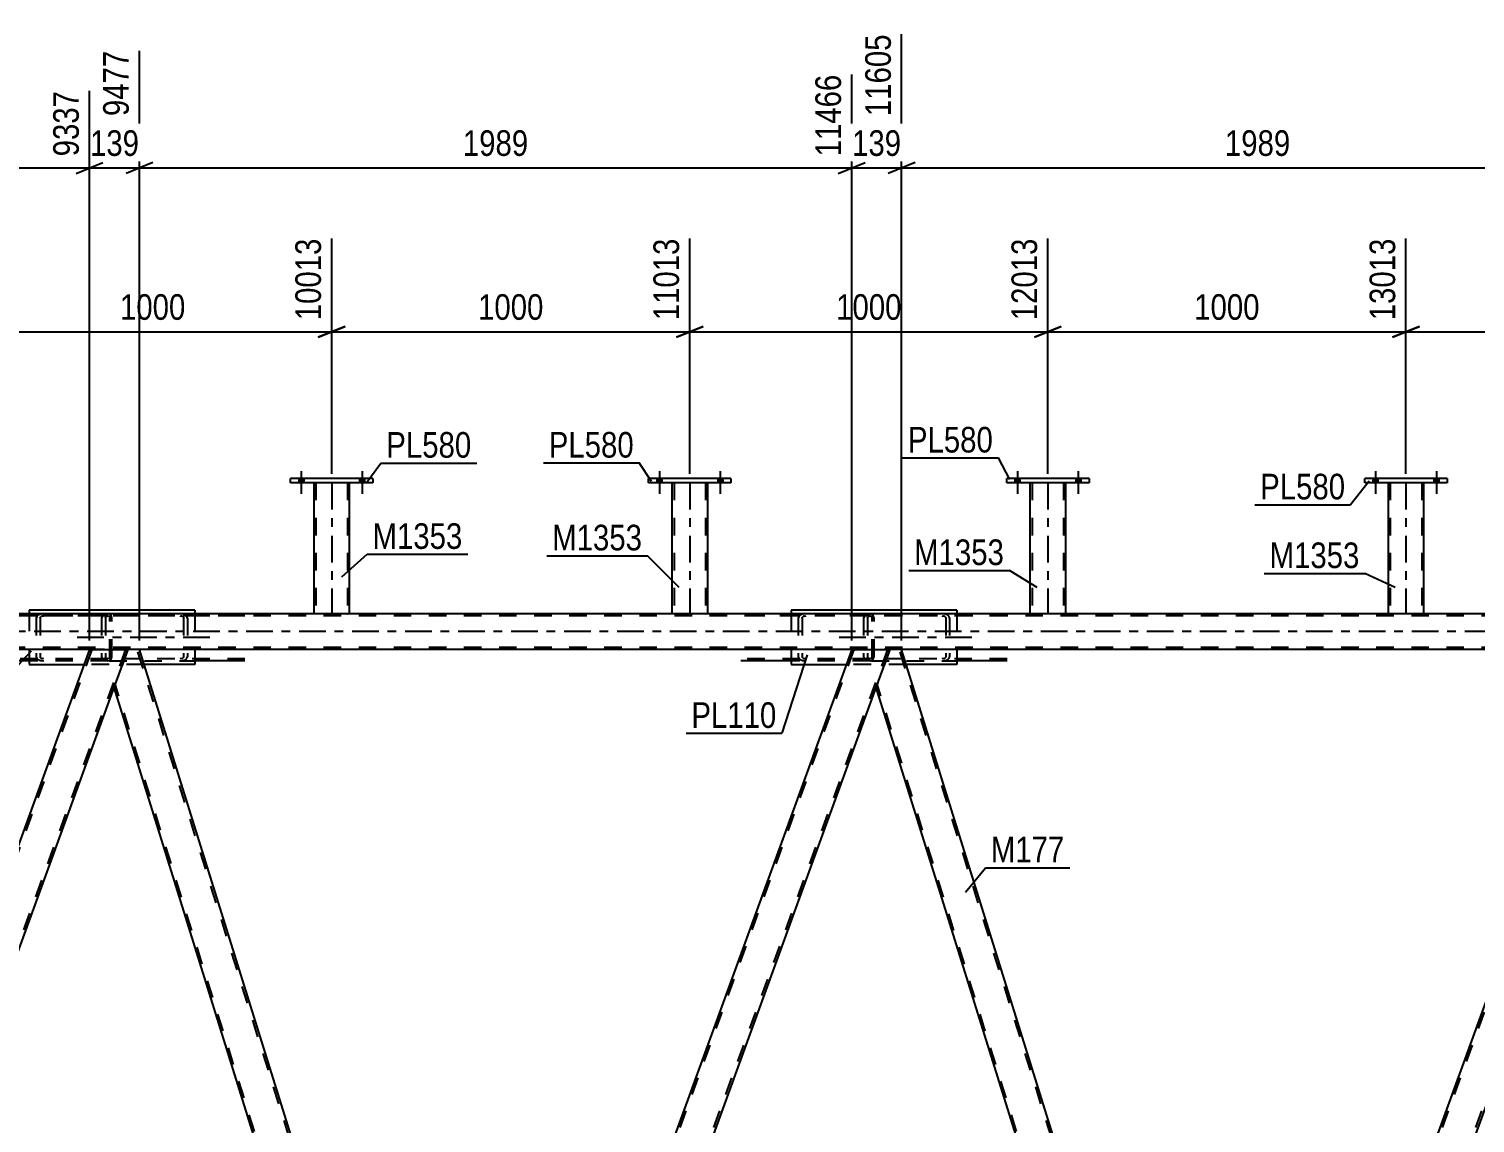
# Model space of a CAD drawing. Header units: millimetres. Extents: x -853 to 336, y -866 to -25.
# Drawn here: x -390.1 to -228.5, y -731.1 to -608.8 of the extents above; entities that cross this region are included whole.
import ezdxf

# ---------------------------------------------------------------- set-up
doc = ezdxf.new("R2010")
doc.units = ezdxf.units.MM
doc.linetypes.add('DXK_LINE_DOT2', pattern=[3.9198, 1.9599, -1.9599])
doc.linetypes.add('DXK_LINE_DOT3', pattern=[5.9187, 2.979, -0.9799, 0.9799, -0.9799])
doc.styles.add('Arial Narrow', font='ARIALN.TTF', dxfattribs={"height": 0.2})

# ---------------------------------------------------------------- blocks, each defined once
blk = doc.blocks.new('Part-570393679-8153 - 8043')
at = {"color": 7, "linetype": 'DXK_LINE_DOT2'}
for p, q in [((-212.78, -678.21), (-256.9, -799.43)), ((-209.04, -678.21), (-253.16, -799.43)), ((-208.78, -678.21), (-210.33, -682.46)), ((-255.9, -795.96), (-257.16, -799.43)), ((-252.9, -799.43), (-257.16, -799.43))]:
    blk.add_line(p, q, dxfattribs=at)
at = {"color": 2, "linetype": 'Continuous'}
for p, q in [((-213.04, -678.21), (-255.9, -795.96)), ((-213.04, -678.21), (-208.78, -678.21)), ((-210.33, -682.46), (-252.9, -799.43))]:
    blk.add_line(p, q, dxfattribs=at)
blk = doc.blocks.new('Part-570393679-8093 - 8043')
at = {"color": 2, "linetype": 'Continuous'}
for p, q in [((-304.94, -673.81), (-304.94, -674.21)), ((-286.43, -673.81), (-304.94, -673.81)), ((-286.43, -673.81), (-286.43, -674.21)), ((-304.94, -678.21), (-304.94, -679.89)), ((-286.43, -678.21), (-286.43, -679.89)), ((-304.94, -679.89), (-298.79, -679.89)), ((-286.43, -679.89), (-292.08, -679.89))]:
    blk.add_line(p, q, dxfattribs=at)
at = {"color": 7, "linetype": 'DXK_LINE_DOT2'}
for p, q in [((-304.94, -674.21), (-304.94, -678.21)), ((-286.43, -674.21), (-286.43, -678.21)), ((-292.08, -679.89), (-298.79, -679.89))]:
    blk.add_line(p, q, dxfattribs=at)
blk = doc.blocks.new('Part-570393679-8133 - 8043')
at = {"color": 2, "linetype": 'Continuous'}
for p, q in [((-293.92, -678.21), (-295.46, -682.46)), ((-292.6, -678.21), (-293.92, -678.21)), ((-255.9, -795.96), (-292.6, -678.21)), ((-295.46, -682.46), (-259.01, -799.43)), ((-257.16, -799.43), (-255.9, -795.96))]:
    blk.add_line(p, q, dxfattribs=at)
at = {"color": 7, "linetype": 'DXK_LINE_DOT2'}
for p, q in [((-256.03, -796.33), (-292.85, -678.21)), ((-258.75, -799.43), (-295.33, -682.08)), ((-255.9, -795.96), (-256.17, -796.7)), ((-259.01, -799.43), (-257.16, -799.43))]:
    blk.add_line(p, q, dxfattribs=at)
blk = doc.blocks.new('Part-570393679-8154 - 8043')
at = {"color": 7, "linetype": 'DXK_LINE_DOT2'}
for p, q in [((-296.77, -674.5), (-296.84, -674.69)), ((-296.84, -674.69), (-296.84, -679.01)), ((-296.4, -674.69), (-296.37, -674.6)), ((-296.4, -674.69), (-296.4, -679.01)), ((-295.96, -674.21), (-296.3, -674.24)), ((-296.13, -674.47), (-295.96, -674.45)), ((-280.82, -674.21), (-295.96, -674.21)), ((-280.82, -674.45), (-295.96, -674.45)), ((-287.77, -674.24), (-288.1, -674.21)), ((-288.1, -674.45), (-287.94, -674.47)), ((-287.7, -674.6), (-287.67, -674.69)), ((-287.67, -674.69), (-287.67, -679.01)), ((-287.23, -674.69), (-287.3, -674.5)), ((-287.23, -674.69), (-287.23, -679.01)), ((-296.84, -679.01), (-296.77, -679.19)), ((-296.37, -679.1), (-296.4, -679.01)), ((-296.3, -679.45), (-295.96, -679.49)), ((-295.96, -679.25), (-296.13, -679.23)), ((-280.82, -679.25), (-295.96, -679.25)), ((-295.96, -679.49), (-286.43, -679.49)), ((-287.94, -679.23), (-288.1, -679.25)), ((-288.1, -679.49), (-287.77, -679.45)), ((-287.67, -679.01), (-287.7, -679.1)), ((-287.3, -679.19), (-287.23, -679.01))]:
    blk.add_line(p, q, dxfattribs=at)
at = {"color": 7, "linetype": 'DXK_LINE_DOT3'}
blk.add_line((-284.75, -676.85), (-300.39, -676.85), dxfattribs=at)
at = {"color": 2, "linetype": 'Continuous'}
blk.add_line((-280.82, -679.49), (-286.43, -679.49), dxfattribs=at)
at = {"color": 7, "linetype": 'DXK_LINE_DOT2'}
for centre, radius, start, end in [((-296.16, -675.05), 0.817, 99.5182, 138.0639), ((-296.06, -674.87), 0.409, 99.5182, 138.0639), ((-288, -674.87), 0.409, 41.9363, 80.4819), ((-287.9, -675.05), 0.817, 41.9363, 80.4819), ((-296.16, -678.64), 0.817, 221.9363, 260.4819), ((-296.06, -678.83), 0.409, 221.9363, 260.4819), ((-288, -678.83), 0.409, 279.5182, 318.0639), ((-287.9, -678.64), 0.817, 279.5182, 318.0639)]:
    blk.add_arc(centre, radius, start, end, dxfattribs=at)
blk = doc.blocks.new('Part-570393679-8516 - 8043')
at = {"color": 2, "linetype": 'Continuous'}
for p, q in [((-351.66, -659.09), (-360.86, -659.09)), ((-360.86, -659.57), (-360.86, -659.09)), ((-351.66, -659.09), (-351.66, -659.57)), ((-351.66, -659.57), (-360.86, -659.57))]:
    blk.add_line(p, q, dxfattribs=at)
blk = doc.blocks.new('Part-570393679-8254 - 8043')
at = {"color": 2, "linetype": 'Continuous'}
for p, q in [((-311.66, -659.09), (-320.86, -659.09)), ((-320.86, -659.57), (-320.86, -659.09)), ((-311.66, -659.09), (-311.66, -659.57)), ((-311.66, -659.57), (-320.86, -659.57))]:
    blk.add_line(p, q, dxfattribs=at)
blk = doc.blocks.new('Part-570393679-8259 - 8043')
at = {"color": 2, "linetype": 'Continuous'}
for p, q in [((-318.26, -659.57), (-318.26, -674.21)), ((-314.26, -674.21), (-314.26, -659.57)), ((-314.26, -674.21), (-318.26, -674.21))]:
    blk.add_line(p, q, dxfattribs=at)
at = {"color": 7, "linetype": 'DXK_LINE_DOT2'}
for p, q in [((-314.26, -659.57), (-318.26, -659.57)), ((-318.26, -659.57), (-318.22, -659.57)), ((-318.02, -659.57), (-318.02, -674.21)), ((-314.5, -659.57), (-314.5, -674.21)), ((-318.26, -674.21), (-318.26, -674.21)), ((-318.26, -674.21), (-318.26, -674.21)), ((-318.26, -674.21), (-318.26, -674.21)), ((-314.55, -674.21), (-314.52, -674.21)), ((-314.52, -674.21), (-314.55, -674.21)), ((-314.5, -674.21), (-314.52, -674.21)), ((-314.52, -674.21), (-314.5, -674.21)), ((-314.26, -674.21), (-314.29, -674.21)), ((-314.26, -674.21), (-314.26, -674.21)), ((-314.26, -674.21), (-314.26, -674.21)), ((-314.26, -674.21), (-314.26, -674.21))]:
    blk.add_line(p, q, dxfattribs=at)
at = {"color": 7, "linetype": 'DXK_LINE_DOT3'}
blk.add_line((-316.26, -659.57), (-316.26, -674.21), dxfattribs=at)
blk = doc.blocks.new('Part-570393679-8310 - 8043')
at = {"color": 2, "linetype": 'Continuous'}
for p, q in [((-379.05, -678.21), (-380.6, -682.46)), ((-377.73, -678.21), (-379.05, -678.21)), ((-341.03, -795.96), (-377.73, -678.21)), ((-380.6, -682.46), (-344.14, -799.43)), ((-342.29, -799.43), (-341.03, -795.96))]:
    blk.add_line(p, q, dxfattribs=at)
at = {"color": 7, "linetype": 'DXK_LINE_DOT2'}
for p, q in [((-341.17, -796.33), (-377.99, -678.21)), ((-343.89, -799.43), (-380.46, -682.08)), ((-341.03, -795.96), (-341.3, -796.7)), ((-344.14, -799.43), (-342.29, -799.43))]:
    blk.add_line(p, q, dxfattribs=at)
blk = doc.blocks.new('Bolt-570393679-8458 - 8043')
at = {"linetype": 'Continuous'}
for points in [[(-359.38, -659.09), (-359.94, -659.09), (-359.94, -659.57), (-359.38, -659.57)], [(-359.38, -659.09), (-359.94, -659.09), (-359.94, -659.57), (-359.38, -659.57)], [(-352.58, -659.09), (-353.14, -659.09), (-353.14, -659.57), (-352.58, -659.57)], [(-352.58, -659.09), (-353.14, -659.09), (-353.14, -659.57), (-352.58, -659.57)]]:
    blk.add_hatch(color=1, dxfattribs=at).paths.add_polyline_path(points)
at = {"color": 1, "linetype": 'Continuous'}
for p, q in [((-359.94, -659.09), (-359.94, -659.57)), ((-359.94, -659.09), (-359.94, -659.57)), ((-359.66, -658.29), (-359.66, -660.81)), ((-359.66, -658.29), (-359.66, -660.81)), ((-359.38, -659.09), (-359.38, -659.57)), ((-359.38, -659.09), (-359.38, -659.57)), ((-353.14, -659.09), (-353.14, -659.57)), ((-353.14, -659.09), (-353.14, -659.57)), ((-352.86, -658.29), (-352.86, -660.81)), ((-352.86, -658.29), (-352.86, -660.81)), ((-352.58, -659.09), (-352.58, -659.57)), ((-352.58, -659.09), (-352.58, -659.57))]:
    blk.add_line(p, q, dxfattribs=at)
blk = doc.blocks.new('Part-570393679-8342 - 8043')
at = {"color": 7, "linetype": 'DXK_LINE_DOT2'}
for p, q in [((-297.92, -678.21), (-342.04, -799.43)), ((-294.17, -678.21), (-338.29, -799.43)), ((-293.92, -678.21), (-295.46, -682.46)), ((-341.03, -795.96), (-342.29, -799.43)), ((-338.04, -799.43), (-342.29, -799.43))]:
    blk.add_line(p, q, dxfattribs=at)
at = {"color": 2, "linetype": 'Continuous'}
for p, q in [((-298.17, -678.21), (-341.03, -795.96)), ((-298.17, -678.21), (-293.92, -678.21)), ((-295.46, -682.46), (-338.04, -799.43))]:
    blk.add_line(p, q, dxfattribs=at)
blk = doc.blocks.new('Part-570393679-8352 - 8043')
at = {"color": 7, "linetype": 'DXK_LINE_DOT2'}
for p, q in [((-381.9, -674.5), (-381.97, -674.69)), ((-381.97, -674.69), (-381.97, -679.01)), ((-381.53, -674.69), (-381.5, -674.6)), ((-381.53, -674.69), (-381.53, -679.01)), ((-381.1, -674.21), (-381.43, -674.24)), ((-381.26, -674.47), (-381.1, -674.45)), ((-365.95, -674.21), (-381.1, -674.21)), ((-365.95, -674.45), (-381.1, -674.45)), ((-372.9, -674.24), (-373.24, -674.21)), ((-373.24, -674.45), (-373.07, -674.47)), ((-372.83, -674.6), (-372.8, -674.69)), ((-372.8, -674.69), (-372.8, -679.01)), ((-372.36, -674.69), (-372.43, -674.5)), ((-372.36, -674.69), (-372.36, -679.01)), ((-381.97, -679.01), (-381.9, -679.19)), ((-381.5, -679.1), (-381.53, -679.01)), ((-381.43, -679.45), (-381.1, -679.49)), ((-381.1, -679.25), (-381.26, -679.23)), ((-365.95, -679.25), (-381.1, -679.25)), ((-381.1, -679.49), (-371.56, -679.49)), ((-373.07, -679.23), (-373.24, -679.25)), ((-373.24, -679.49), (-372.9, -679.45)), ((-372.8, -679.01), (-372.83, -679.1)), ((-372.43, -679.19), (-372.36, -679.01))]:
    blk.add_line(p, q, dxfattribs=at)
at = {"color": 7, "linetype": 'DXK_LINE_DOT3'}
blk.add_line((-369.88, -676.85), (-385.52, -676.85), dxfattribs=at)
at = {"color": 2, "linetype": 'Continuous'}
blk.add_line((-365.95, -679.49), (-371.56, -679.49), dxfattribs=at)
at = {"color": 7, "linetype": 'DXK_LINE_DOT2'}
for centre, radius, start, end in [((-381.3, -675.05), 0.817, 99.5182, 138.0639), ((-381.2, -674.87), 0.409, 99.5182, 138.0639), ((-373.14, -674.87), 0.409, 41.9363, 80.4819), ((-373.04, -675.05), 0.817, 41.9363, 80.4819), ((-381.3, -678.64), 0.817, 221.9363, 260.4819), ((-381.2, -678.83), 0.409, 221.9363, 260.4819), ((-373.14, -678.83), 0.409, 279.5182, 318.0639), ((-373.04, -678.64), 0.817, 279.5182, 318.0639)]:
    blk.add_arc(centre, radius, start, end, dxfattribs=at)
blk = doc.blocks.new('Part-570393679-8353 - 8043')
at = {"color": 7, "linetype": 'DXK_LINE_DOT2'}
for p, q in [((-296.12, -674.21), (-310.55, -674.21)), ((-296.12, -674.45), (-310.55, -674.45)), ((-304.07, -674.5), (-304.14, -674.69)), ((-304.14, -674.69), (-304.14, -679.01)), ((-303.7, -674.69), (-303.67, -674.6)), ((-303.7, -674.69), (-303.7, -679.01)), ((-303.26, -674.21), (-303.6, -674.24)), ((-303.43, -674.47), (-303.26, -674.45)), ((-296.84, -674.45), (-296.84, -674.21)), ((-295.95, -674.24), (-296.12, -674.21)), ((-296.12, -674.45), (-296.04, -674.47)), ((-296.04, -674.47), (-295.96, -674.52)), ((-295.96, -674.52), (-295.92, -674.6)), ((-295.81, -674.35), (-295.95, -674.24)), ((-295.92, -674.6), (-295.9, -674.69)), ((-295.9, -679.01), (-295.9, -674.69)), ((-295.72, -674.5), (-295.81, -674.35)), ((-295.68, -674.69), (-295.72, -674.5)), ((-295.68, -679.01), (-295.68, -674.69)), ((-296.12, -679.25), (-310.55, -679.25)), ((-296.12, -679.49), (-304.94, -679.49)), ((-304.14, -679.01), (-304.07, -679.19)), ((-303.67, -679.1), (-303.7, -679.01)), ((-303.6, -679.45), (-303.26, -679.49)), ((-303.26, -679.25), (-303.43, -679.23)), ((-296.84, -679.49), (-296.84, -679.25)), ((-296.04, -679.23), (-296.12, -679.25)), ((-296.12, -679.49), (-295.95, -679.45)), ((-295.96, -679.18), (-296.04, -679.23)), ((-295.92, -679.1), (-295.96, -679.18)), ((-295.95, -679.45), (-295.81, -679.35)), ((-295.9, -679.01), (-295.92, -679.1)), ((-295.81, -679.35), (-295.72, -679.19)), ((-295.72, -679.19), (-295.68, -679.01))]:
    blk.add_line(p, q, dxfattribs=at)
at = {"color": 2, "linetype": 'Continuous'}
blk.add_line((-304.94, -679.49), (-310.55, -679.49), dxfattribs=at)
at = {"color": 7, "linetype": 'DXK_LINE_DOT2'}
for centre, radius, start, end in [((-303.46, -675.05), 0.817, 99.5182, 138.0639), ((-303.36, -674.87), 0.409, 99.5182, 138.0639), ((-303.46, -678.64), 0.817, 221.9363, 260.4819), ((-303.36, -678.83), 0.409, 221.9363, 260.4819)]:
    blk.add_arc(centre, radius, start, end, dxfattribs=at)
blk = doc.blocks.new('Part-570393679-8354 - 8043')
at = {"color": 7, "linetype": 'DXK_LINE_DOT2'}
for p, q in [((-381.25, -674.21), (-395.68, -674.21)), ((-381.25, -674.45), (-395.68, -674.45)), ((-389.2, -674.5), (-389.27, -674.69)), ((-389.27, -674.69), (-389.27, -679.01)), ((-388.83, -674.69), (-388.8, -674.6)), ((-388.83, -674.69), (-388.83, -679.01)), ((-388.4, -674.21), (-388.73, -674.24)), ((-388.56, -674.47), (-388.4, -674.45)), ((-381.97, -674.45), (-381.97, -674.21)), ((-381.09, -674.24), (-381.25, -674.21)), ((-381.25, -674.45), (-381.17, -674.47)), ((-381.17, -674.47), (-381.1, -674.52)), ((-381.1, -674.52), (-381.05, -674.6)), ((-380.94, -674.35), (-381.09, -674.24)), ((-381.05, -674.6), (-381.04, -674.69)), ((-381.04, -679.01), (-381.04, -674.69)), ((-380.85, -674.5), (-380.94, -674.35)), ((-380.82, -674.69), (-380.85, -674.5)), ((-380.82, -679.01), (-380.82, -674.69)), ((-381.25, -679.25), (-395.68, -679.25)), ((-381.25, -679.49), (-390.07, -679.49)), ((-389.27, -679.01), (-389.2, -679.19)), ((-388.8, -679.1), (-388.83, -679.01)), ((-388.73, -679.45), (-388.4, -679.49)), ((-388.4, -679.25), (-388.56, -679.23)), ((-381.97, -679.49), (-381.97, -679.25)), ((-381.17, -679.23), (-381.25, -679.25)), ((-381.25, -679.49), (-381.09, -679.45)), ((-381.1, -679.18), (-381.17, -679.23)), ((-381.05, -679.1), (-381.1, -679.18)), ((-381.09, -679.45), (-380.94, -679.35)), ((-381.04, -679.01), (-381.05, -679.1)), ((-380.94, -679.35), (-380.85, -679.19)), ((-380.85, -679.19), (-380.82, -679.01))]:
    blk.add_line(p, q, dxfattribs=at)
at = {"color": 2, "linetype": 'Continuous'}
blk.add_line((-390.07, -679.49), (-395.68, -679.49), dxfattribs=at)
at = {"color": 7, "linetype": 'DXK_LINE_DOT2'}
for centre, radius, start, end in [((-388.6, -675.05), 0.817, 99.5182, 138.0639), ((-388.5, -674.87), 0.409, 99.5182, 138.0639), ((-388.6, -678.64), 0.817, 221.9363, 260.4819), ((-388.5, -678.83), 0.409, 221.9363, 260.4819)]:
    blk.add_arc(centre, radius, start, end, dxfattribs=at)
blk = doc.blocks.new('Part-570393679-8418 - 8043')
at = {"color": 7, "linetype": 'DXK_LINE_DOT2'}
for p, q in [((-383.05, -678.21), (-427.17, -799.43)), ((-379.31, -678.21), (-423.43, -799.43)), ((-379.05, -678.21), (-380.6, -682.46)), ((-426.17, -795.96), (-427.43, -799.43)), ((-423.17, -799.43), (-427.43, -799.43))]:
    blk.add_line(p, q, dxfattribs=at)
at = {"color": 2, "linetype": 'Continuous'}
for p, q in [((-383.31, -678.21), (-426.17, -795.96)), ((-383.31, -678.21), (-379.05, -678.21)), ((-380.6, -682.46), (-423.17, -799.43))]:
    blk.add_line(p, q, dxfattribs=at)
blk = doc.blocks.new('Part-570393679-8446 - 8043')
at = {"color": 2, "linetype": 'Continuous'}
for p, q in [((-390.07, -673.81), (-390.07, -674.21)), ((-371.56, -673.81), (-390.07, -673.81)), ((-371.56, -673.81), (-371.56, -674.21)), ((-390.07, -678.21), (-390.07, -679.89)), ((-371.56, -678.21), (-371.56, -679.89)), ((-390.07, -679.89), (-383.92, -679.89)), ((-371.56, -679.89), (-377.21, -679.89))]:
    blk.add_line(p, q, dxfattribs=at)
at = {"color": 7, "linetype": 'DXK_LINE_DOT2'}
for p, q in [((-390.07, -674.21), (-390.07, -678.21)), ((-371.56, -674.21), (-371.56, -678.21)), ((-377.21, -679.89), (-383.92, -679.89))]:
    blk.add_line(p, q, dxfattribs=at)
blk = doc.blocks.new('Part-570393679-8475 - 8043')
at = {"color": 2, "linetype": 'Continuous'}
for p, q in [((-271.66, -659.09), (-280.86, -659.09)), ((-280.86, -659.57), (-280.86, -659.09)), ((-271.66, -659.09), (-271.66, -659.57)), ((-271.66, -659.57), (-280.86, -659.57))]:
    blk.add_line(p, q, dxfattribs=at)
blk = doc.blocks.new('Part-570393679-8509 - 8043')
at = {"color": 2, "linetype": 'Continuous'}
for p, q in [((-358.26, -659.57), (-358.26, -674.21)), ((-354.26, -674.21), (-354.26, -659.57)), ((-354.26, -674.21), (-358.26, -674.21))]:
    blk.add_line(p, q, dxfattribs=at)
at = {"color": 7, "linetype": 'DXK_LINE_DOT2'}
for p, q in [((-354.26, -659.57), (-358.26, -659.57)), ((-358.26, -659.57), (-358.22, -659.57)), ((-358.02, -659.57), (-358.02, -674.21)), ((-354.5, -659.57), (-354.5, -674.21)), ((-358.26, -674.21), (-358.26, -674.21)), ((-358.26, -674.21), (-358.26, -674.21)), ((-358.26, -674.21), (-358.26, -674.21)), ((-354.55, -674.21), (-354.52, -674.21)), ((-354.52, -674.21), (-354.55, -674.21)), ((-354.5, -674.21), (-354.52, -674.21)), ((-354.52, -674.21), (-354.5, -674.21)), ((-354.26, -674.21), (-354.29, -674.21)), ((-354.26, -674.21), (-354.26, -674.21)), ((-354.26, -674.21), (-354.26, -674.21)), ((-354.26, -674.21), (-354.26, -674.21))]:
    blk.add_line(p, q, dxfattribs=at)
at = {"color": 7, "linetype": 'DXK_LINE_DOT3'}
blk.add_line((-356.26, -659.57), (-356.26, -674.21), dxfattribs=at)
blk = doc.blocks.new('Bolt-570393679-8524 - 8043')
at = {"linetype": 'Continuous'}
for points in [[(-239.38, -659.09), (-239.94, -659.09), (-239.94, -659.57), (-239.38, -659.57)], [(-239.38, -659.09), (-239.94, -659.09), (-239.94, -659.57), (-239.38, -659.57)], [(-232.58, -659.09), (-233.14, -659.09), (-233.14, -659.57), (-232.58, -659.57)], [(-232.58, -659.09), (-233.14, -659.09), (-233.14, -659.57), (-232.58, -659.57)]]:
    blk.add_hatch(color=1, dxfattribs=at).paths.add_polyline_path(points)
at = {"color": 1, "linetype": 'Continuous'}
for p, q in [((-239.94, -659.09), (-239.94, -659.57)), ((-239.94, -659.09), (-239.94, -659.57)), ((-239.66, -658.29), (-239.66, -660.81)), ((-239.66, -658.29), (-239.66, -660.81)), ((-239.38, -659.09), (-239.38, -659.57)), ((-239.38, -659.09), (-239.38, -659.57)), ((-233.14, -659.09), (-233.14, -659.57)), ((-233.14, -659.09), (-233.14, -659.57)), ((-232.86, -658.29), (-232.86, -660.81)), ((-232.86, -658.29), (-232.86, -660.81)), ((-232.58, -659.09), (-232.58, -659.57)), ((-232.58, -659.09), (-232.58, -659.57))]:
    blk.add_line(p, q, dxfattribs=at)
blk = doc.blocks.new('Bolt-570393679-8526 - 8043')
at = {"linetype": 'Continuous'}
for points in [[(-279.38, -659.09), (-279.94, -659.09), (-279.94, -659.57), (-279.38, -659.57)], [(-279.38, -659.09), (-279.94, -659.09), (-279.94, -659.57), (-279.38, -659.57)], [(-272.58, -659.09), (-273.14, -659.09), (-273.14, -659.57), (-272.58, -659.57)], [(-272.58, -659.09), (-273.14, -659.09), (-273.14, -659.57), (-272.58, -659.57)]]:
    blk.add_hatch(color=1, dxfattribs=at).paths.add_polyline_path(points)
at = {"color": 1, "linetype": 'Continuous'}
for p, q in [((-279.94, -659.09), (-279.94, -659.57)), ((-279.94, -659.09), (-279.94, -659.57)), ((-279.66, -658.29), (-279.66, -660.81)), ((-279.66, -658.29), (-279.66, -660.81)), ((-279.38, -659.09), (-279.38, -659.57)), ((-279.38, -659.09), (-279.38, -659.57)), ((-273.14, -659.09), (-273.14, -659.57)), ((-273.14, -659.09), (-273.14, -659.57)), ((-272.86, -658.29), (-272.86, -660.81)), ((-272.86, -658.29), (-272.86, -660.81)), ((-272.58, -659.09), (-272.58, -659.57)), ((-272.58, -659.09), (-272.58, -659.57))]:
    blk.add_line(p, q, dxfattribs=at)
blk = doc.blocks.new('Part-570393679-8569 - 8043')
at = {"color": 2, "linetype": 'Continuous'}
for p, q in [((-278.26, -659.57), (-278.26, -674.21)), ((-274.26, -674.21), (-274.26, -659.57)), ((-274.26, -674.21), (-278.26, -674.21))]:
    blk.add_line(p, q, dxfattribs=at)
at = {"color": 7, "linetype": 'DXK_LINE_DOT2'}
for p, q in [((-274.26, -659.57), (-278.26, -659.57)), ((-278.26, -659.57), (-278.22, -659.57)), ((-278.02, -659.57), (-278.02, -674.21)), ((-274.5, -659.57), (-274.5, -674.21)), ((-278.26, -674.21), (-278.26, -674.21)), ((-278.26, -674.21), (-278.26, -674.21)), ((-278.26, -674.21), (-278.26, -674.21)), ((-274.55, -674.21), (-274.52, -674.21)), ((-274.52, -674.21), (-274.55, -674.21)), ((-274.5, -674.21), (-274.52, -674.21)), ((-274.52, -674.21), (-274.5, -674.21)), ((-274.26, -674.21), (-274.29, -674.21)), ((-274.26, -674.21), (-274.26, -674.21)), ((-274.26, -674.21), (-274.26, -674.21)), ((-274.26, -674.21), (-274.26, -674.21))]:
    blk.add_line(p, q, dxfattribs=at)
at = {"color": 7, "linetype": 'DXK_LINE_DOT3'}
blk.add_line((-276.26, -659.57), (-276.26, -674.21), dxfattribs=at)
blk = doc.blocks.new('Part-570393679-8576 - 8043')
at = {"color": 2, "linetype": 'Continuous'}
for p, q in [((-231.66, -659.09), (-240.86, -659.09)), ((-240.86, -659.57), (-240.86, -659.09)), ((-231.66, -659.09), (-231.66, -659.57)), ((-231.66, -659.57), (-240.86, -659.57))]:
    blk.add_line(p, q, dxfattribs=at)
blk = doc.blocks.new('Part-570393679-8586 - 8043')
at = {"color": 7, "linetype": 'DXK_LINE_DOT2'}
for p, q in [((-96.5, -674.45), (-756.8, -674.45)), ((-96.5, -674.21), (-718.26, -674.21)), ((-354.26, -674.21), (-358.26, -674.21)), ((-314.26, -674.21), (-318.26, -674.21)), ((-274.26, -674.21), (-278.26, -674.21)), ((-234.26, -674.21), (-238.26, -674.21)), ((-96.5, -677.97), (-756.8, -677.97)), ((-96.5, -678.21), (-553.58, -678.21)), ((-377.73, -678.21), (-383.31, -678.21)), ((-292.6, -678.21), (-298.17, -678.21))]:
    blk.add_line(p, q, dxfattribs=at)
at = {"color": 2, "linetype": 'Continuous'}
for p, q in [((-358.26, -674.21), (-394.26, -674.21)), ((-318.26, -674.21), (-354.26, -674.21)), ((-278.26, -674.21), (-314.26, -674.21)), ((-238.26, -674.21), (-274.26, -674.21)), ((-198.26, -674.21), (-234.26, -674.21)), ((-383.31, -678.21), (-462.87, -678.21)), ((-298.17, -678.21), (-377.73, -678.21)), ((-213.04, -678.21), (-292.6, -678.21))]:
    blk.add_line(p, q, dxfattribs=at)
at = {"color": 7, "linetype": 'DXK_LINE_DOT3'}
blk.add_line((-96.5, -676.21), (-756.8, -676.21), dxfattribs=at)
blk = doc.blocks.new('Bolt-570393679-8602 - 8043')
at = {"linetype": 'Continuous'}
for points in [[(-319.38, -659.09), (-319.94, -659.09), (-319.94, -659.57), (-319.38, -659.57)], [(-319.38, -659.09), (-319.94, -659.09), (-319.94, -659.57), (-319.38, -659.57)], [(-312.58, -659.09), (-313.14, -659.09), (-313.14, -659.57), (-312.58, -659.57)], [(-312.58, -659.09), (-313.14, -659.09), (-313.14, -659.57), (-312.58, -659.57)]]:
    blk.add_hatch(color=1, dxfattribs=at).paths.add_polyline_path(points)
at = {"color": 1, "linetype": 'Continuous'}
for p, q in [((-319.94, -659.09), (-319.94, -659.57)), ((-319.94, -659.09), (-319.94, -659.57)), ((-319.66, -658.29), (-319.66, -660.81)), ((-319.66, -658.29), (-319.66, -660.81)), ((-319.38, -659.09), (-319.38, -659.57)), ((-319.38, -659.09), (-319.38, -659.57)), ((-313.14, -659.09), (-313.14, -659.57)), ((-313.14, -659.09), (-313.14, -659.57)), ((-312.86, -658.29), (-312.86, -660.81)), ((-312.86, -658.29), (-312.86, -660.81)), ((-312.58, -659.09), (-312.58, -659.57)), ((-312.58, -659.09), (-312.58, -659.57))]:
    blk.add_line(p, q, dxfattribs=at)
blk = doc.blocks.new('Part-570393679-8612 - 8043')
at = {"color": 2, "linetype": 'Continuous'}
for p, q in [((-238.26, -659.57), (-238.26, -674.21)), ((-234.26, -674.21), (-234.26, -659.57)), ((-234.26, -674.21), (-238.26, -674.21))]:
    blk.add_line(p, q, dxfattribs=at)
at = {"color": 7, "linetype": 'DXK_LINE_DOT2'}
for p, q in [((-234.26, -659.57), (-238.26, -659.57)), ((-238.26, -659.57), (-238.22, -659.57)), ((-238.02, -659.57), (-238.02, -674.21)), ((-234.5, -659.57), (-234.5, -674.21)), ((-238.26, -674.21), (-238.26, -674.21)), ((-238.26, -674.21), (-238.26, -674.21)), ((-238.26, -674.21), (-238.26, -674.21)), ((-234.55, -674.21), (-234.52, -674.21)), ((-234.52, -674.21), (-234.55, -674.21)), ((-234.5, -674.21), (-234.52, -674.21)), ((-234.52, -674.21), (-234.5, -674.21)), ((-234.26, -674.21), (-234.29, -674.21)), ((-234.26, -674.21), (-234.26, -674.21)), ((-234.26, -674.21), (-234.26, -674.21)), ((-234.26, -674.21), (-234.26, -674.21))]:
    blk.add_line(p, q, dxfattribs=at)
at = {"color": 7, "linetype": 'DXK_LINE_DOT3'}
blk.add_line((-236.26, -659.57), (-236.26, -674.21), dxfattribs=at)
blk = doc.blocks.new('StraightDimension-570393679-9567 - 8043')
at = {"color": 7, "linetype": 'Continuous'}
for p, q in [((-356.26, -658.57), (-356.26, -632.27)), ((-316.26, -658.57), (-316.26, -632.27)), ((-354.76, -642.11), (-357.76, -643.31)), ((-356.26, -642.71), (-316.26, -642.71)), ((-317.76, -643.31), (-314.76, -642.11))]:
    blk.add_line(p, q, dxfattribs=at)
at = {"color": 0, "linetype": 'Continuous'}
blk.add_wipeout([(-316.86, -631.67), (-321.06, -631.67), (-321.06, -642.01), (-316.86, -642.01)], dxfattribs=at)
at = {"color": 0}
blk.add_wipeout([(-332, -641.96), (-332, -637.76), (-340.51, -637.76), (-340.51, -641.96)], dxfattribs=at)
at = {"color": 3, "linetype": 'Continuous', "style": 'Arial Narrow'}
blk.add_text('11013', height=2.863, rotation=90.0002, dxfattribs=at).set_placement((-317.46, -641.41))
at = {"color": 3, "style": 'Arial Narrow'}
blk.add_text('1000', height=2.863, dxfattribs=at).set_placement((-339.91, -641.36))
blk = doc.blocks.new('StraightDimension-570393679-9566 - 8043')
at = {"color": 7, "linetype": 'Continuous'}
for p, q in [((-316.26, -658.57), (-316.26, -632.27)), ((-276.26, -658.57), (-276.26, -632.27)), ((-314.76, -642.11), (-317.76, -643.31)), ((-316.26, -642.71), (-276.26, -642.71)), ((-277.76, -643.31), (-274.76, -642.11))]:
    blk.add_line(p, q, dxfattribs=at)
at = {"color": 0, "linetype": 'Continuous'}
blk.add_wipeout([(-276.86, -631.67), (-281.06, -631.67), (-281.06, -642.01), (-276.86, -642.01)], dxfattribs=at)
at = {"color": 0}
blk.add_wipeout([(-292, -641.96), (-292, -637.76), (-300.51, -637.76), (-300.51, -641.96)], dxfattribs=at)
at = {"color": 3, "linetype": 'Continuous', "style": 'Arial Narrow'}
blk.add_text('12013', height=2.863, rotation=90.0002, dxfattribs=at).set_placement((-277.46, -641.41))
at = {"color": 3, "style": 'Arial Narrow'}
blk.add_text('1000', height=2.863, dxfattribs=at).set_placement((-299.91, -641.36))
blk = doc.blocks.new('StraightDimension-570393679-9564 - 8043')
at = {"color": 7, "linetype": 'Continuous'}
for p, q in [((-236.26, -658.57), (-236.26, -632.27)), ((-196.26, -658.57), (-196.26, -632.27)), ((-234.76, -642.11), (-237.76, -643.31)), ((-236.26, -642.71), (-196.26, -642.71)), ((-197.76, -643.31), (-194.76, -642.11))]:
    blk.add_line(p, q, dxfattribs=at)
at = {"color": 0, "linetype": 'Continuous'}
blk.add_wipeout([(-196.86, -631.67), (-201.06, -631.67), (-201.06, -642.01), (-196.86, -642.01)], dxfattribs=at)
at = {"color": 0}
blk.add_wipeout([(-212, -641.96), (-212, -637.76), (-220.51, -637.76), (-220.51, -641.96)], dxfattribs=at)
at = {"color": 3, "linetype": 'Continuous', "style": 'Arial Narrow'}
blk.add_text('14013', height=2.863, rotation=90.0002, dxfattribs=at).set_placement((-197.46, -641.41))
at = {"color": 3, "style": 'Arial Narrow'}
blk.add_text('1000', height=2.863, dxfattribs=at).set_placement((-219.91, -641.36))
blk = doc.blocks.new('StraightDimension-570393679-27842 - 8043')
at = {"color": 7, "linetype": 'Continuous'}
for p, q in [((-292.6, -677.21), (-292.6, -609.45)), ((-213.04, -677.21), (-213.04, -613.95)), ((-291.1, -623.79), (-294.1, -624.99)), ((-292.6, -624.39), (-213.04, -624.39)), ((-214.54, -624.99), (-211.54, -623.79))]:
    blk.add_line(p, q, dxfattribs=at)
at = {"color": 0, "linetype": 'Continuous'}
blk.add_wipeout([(-213.64, -613.35), (-217.84, -613.35), (-217.84, -623.69), (-213.64, -623.69)], dxfattribs=at)
at = {"color": 0}
blk.add_wipeout([(-248.56, -623.64), (-248.56, -619.44), (-257.08, -619.44), (-257.08, -623.64)], dxfattribs=at)
at = {"color": 3, "linetype": 'Continuous', "style": 'Arial Narrow'}
blk.add_text('13594', height=2.863, rotation=90.0002, dxfattribs=at).set_placement((-214.24, -623.09))
at = {"color": 3, "style": 'Arial Narrow'}
blk.add_text('1989', height=2.863, dxfattribs=at).set_placement((-256.48, -623.04))
blk = doc.blocks.new('StraightDimension-570393679-9568 - 8043')
at = {"color": 7, "linetype": 'Continuous'}
for p, q in [((-356.26, -658.57), (-356.26, -632.27)), ((-396.26, -658.57), (-396.26, -634.1)), ((-394.76, -642.11), (-397.76, -643.31)), ((-396.26, -642.71), (-356.26, -642.71)), ((-357.76, -643.31), (-354.76, -642.11))]:
    blk.add_line(p, q, dxfattribs=at)
at = {"color": 0, "linetype": 'Continuous'}
blk.add_wipeout([(-356.86, -631.67), (-361.06, -631.67), (-361.06, -642.01), (-356.86, -642.01)], dxfattribs=at)
at = {"color": 0}
blk.add_wipeout([(-372, -641.96), (-372, -637.76), (-380.51, -637.76), (-380.51, -641.96)], dxfattribs=at)
at = {"color": 3, "linetype": 'Continuous', "style": 'Arial Narrow'}
blk.add_text('10013', height=2.863, rotation=90.0002, dxfattribs=at).set_placement((-357.46, -641.41))
at = {"color": 3, "style": 'Arial Narrow'}
blk.add_text('1000', height=2.863, dxfattribs=at).set_placement((-379.91, -641.36))
blk = doc.blocks.new('StraightDimension-570393679-27844 - 8043')
at = {"color": 7, "linetype": 'Continuous'}
for p, q in [((-377.73, -677.21), (-377.73, -611.28)), ((-298.17, -677.21), (-298.17, -613.95)), ((-376.23, -623.79), (-379.23, -624.99)), ((-377.73, -624.39), (-298.17, -624.39)), ((-299.67, -624.99), (-296.67, -623.79))]:
    blk.add_line(p, q, dxfattribs=at)
at = {"color": 0, "linetype": 'Continuous'}
blk.add_wipeout([(-298.77, -613.35), (-302.97, -613.35), (-302.97, -623.69), (-298.77, -623.69)], dxfattribs=at)
at = {"color": 0}
blk.add_wipeout([(-333.7, -623.64), (-333.7, -619.44), (-342.21, -619.44), (-342.21, -623.64)], dxfattribs=at)
at = {"color": 3, "linetype": 'Continuous', "style": 'Arial Narrow'}
blk.add_text('11466', height=2.863, rotation=90.0002, dxfattribs=at).set_placement((-299.37, -623.09))
at = {"color": 3, "style": 'Arial Narrow'}
blk.add_text('1989', height=2.863, dxfattribs=at).set_placement((-341.61, -623.04))
blk = doc.blocks.new('StraightDimension-570393679-9565 - 8043')
at = {"color": 7, "linetype": 'Continuous'}
for p, q in [((-276.26, -658.57), (-276.26, -632.27)), ((-236.26, -658.57), (-236.26, -632.27)), ((-274.76, -642.11), (-277.76, -643.31)), ((-276.26, -642.71), (-236.26, -642.71)), ((-237.76, -643.31), (-234.76, -642.11))]:
    blk.add_line(p, q, dxfattribs=at)
at = {"color": 0, "linetype": 'Continuous'}
blk.add_wipeout([(-236.86, -631.67), (-241.06, -631.67), (-241.06, -642.01), (-236.86, -642.01)], dxfattribs=at)
at = {"color": 0}
blk.add_wipeout([(-252, -641.96), (-252, -637.76), (-260.51, -637.76), (-260.51, -641.96)], dxfattribs=at)
at = {"color": 3, "linetype": 'Continuous', "style": 'Arial Narrow'}
blk.add_text('13013', height=2.863, rotation=90.0002, dxfattribs=at).set_placement((-237.46, -641.41))
at = {"color": 3, "style": 'Arial Narrow'}
blk.add_text('1000', height=2.863, dxfattribs=at).set_placement((-259.91, -641.36))
blk = doc.blocks.new('StraightDimension-570393679-27843 - 8043')
at = {"color": 7, "linetype": 'Continuous'}
for p, q in [((-292.6, -677.21), (-292.6, -609.45)), ((-298.17, -677.21), (-298.17, -613.95)), ((-299.67, -624.99), (-296.67, -623.79)), ((-298.17, -624.39), (-292.6, -624.39)), ((-291.1, -623.79), (-294.1, -624.99))]:
    blk.add_line(p, q, dxfattribs=at)
at = {"color": 0}
blk.add_wipeout([(-292.04, -623.64), (-292.04, -619.44), (-298.73, -619.44), (-298.73, -623.64)], dxfattribs=at)
at = {"color": 3, "style": 'Arial Narrow'}
blk.add_text('139', height=2.863, dxfattribs=at).set_placement((-298.13, -623.04))
at = {"color": 0, "linetype": 'Continuous'}
blk.add_wipeout([(-293.2, -608.85), (-297.4, -608.85), (-297.4, -619.19), (-293.2, -619.19)], dxfattribs=at)
at = {"color": 3, "linetype": 'Continuous', "style": 'Arial Narrow'}
blk.add_text('11605', height=2.863, rotation=90.0002, dxfattribs=at).set_placement((-293.8, -618.59))
blk = doc.blocks.new('StraightDimension-570393679-27845 - 8043')
at = {"color": 7, "linetype": 'Continuous'}
for p, q in [((-377.73, -677.21), (-377.73, -611.28)), ((-383.31, -677.21), (-383.31, -615.78)), ((-384.81, -624.99), (-381.81, -623.79)), ((-383.31, -624.39), (-377.73, -624.39)), ((-376.23, -623.79), (-379.23, -624.99))]:
    blk.add_line(p, q, dxfattribs=at)
at = {"color": 0}
blk.add_wipeout([(-377.18, -623.64), (-377.18, -619.44), (-383.86, -619.44), (-383.86, -623.64)], dxfattribs=at)
at = {"color": 3, "style": 'Arial Narrow'}
blk.add_text('139', height=2.863, dxfattribs=at).set_placement((-383.26, -623.04))
at = {"color": 0, "linetype": 'Continuous'}
blk.add_wipeout([(-378.33, -610.68), (-382.53, -610.68), (-382.53, -619.19), (-378.33, -619.19)], dxfattribs=at)
at = {"color": 3, "linetype": 'Continuous', "style": 'Arial Narrow'}
blk.add_text('9477', height=2.863, rotation=90.0002, dxfattribs=at).set_placement((-378.93, -618.59))
blk = doc.blocks.new('StraightDimension-570393679-27846 - 8043')
at = {"color": 7, "linetype": 'Continuous'}
for p, q in [((-462.87, -677.21), (-462.87, -611.28)), ((-383.31, -677.21), (-383.31, -615.78)), ((-461.37, -623.79), (-464.37, -624.99)), ((-462.87, -624.39), (-383.31, -624.39)), ((-384.81, -624.99), (-381.81, -623.79))]:
    blk.add_line(p, q, dxfattribs=at)
at = {"color": 0, "linetype": 'Continuous'}
blk.add_wipeout([(-383.91, -615.18), (-388.11, -615.18), (-388.11, -623.69), (-383.91, -623.69)], dxfattribs=at)
at = {"color": 0}
blk.add_wipeout([(-418.83, -623.64), (-418.83, -619.44), (-427.34, -619.44), (-427.34, -623.64)], dxfattribs=at)
at = {"color": 3, "linetype": 'Continuous', "style": 'Arial Narrow'}
blk.add_text('9337', height=2.863, rotation=90.0002, dxfattribs=at).set_placement((-384.51, -623.09))
at = {"color": 3, "style": 'Arial Narrow'}
blk.add_text('1989', height=2.863, dxfattribs=at).set_placement((-426.74, -623.04))
blk = doc.blocks.new('Mark-570393679-8089 - 8043')
at = {"color": 0}
blk.add_wipeout([(-306.58, -686.97), (-306.58, -683.97), (-316.08, -683.97), (-316.08, -686.97)], dxfattribs=at)
blk.add_wipeout([(-306.58, -686.97), (-306.58, -683.97), (-316.08, -683.97), (-316.08, -686.97)], dxfattribs=at)
at = {"color": 30, "linetype": 'Continuous'}
for p in [(-303.16, -678.8), (-316.68, -687.57)]:
    blk.add_line(p, (-305.98, -687.57), dxfattribs=at)
at = {"color": 3, "style": 'Arial Narrow'}
blk.add_text('PL110', height=2.863, dxfattribs=at).set_placement((-316.08, -686.97))
blk = doc.blocks.new('Mark-570393679-8129 - 8043')
at = {"color": 0}
blk.add_wipeout([(-274.41, -701.99), (-274.41, -698.99), (-282.63, -698.99), (-282.63, -701.99)], dxfattribs=at)
blk.add_wipeout([(-274.41, -701.99), (-274.41, -698.99), (-282.63, -698.99), (-282.63, -701.99)], dxfattribs=at)
at = {"color": 30, "linetype": 'Continuous'}
for p, q in [((-285.46, -705.31), (-283.23, -702.59)), ((-283.23, -702.59), (-273.81, -702.59))]:
    blk.add_line(p, q, dxfattribs=at)
at = {"color": 3, "style": 'Arial Narrow'}
blk.add_text('M177', height=2.863, dxfattribs=at).set_placement((-282.63, -701.99))
blk = doc.blocks.new('Mark-570393679-8250 - 8043')
at = {"color": 0}
blk.add_wipeout([(-322.5, -656.76), (-322.5, -653.76), (-332.01, -653.76), (-332.01, -656.76)], dxfattribs=at)
blk.add_wipeout([(-322.5, -656.76), (-322.5, -653.76), (-332.01, -653.76), (-332.01, -656.76)], dxfattribs=at)
at = {"color": 30, "linetype": 'Continuous'}
for p in [(-332.61, -657.36), (-320.53, -659.43)]:
    blk.add_line(p, (-321.9, -657.36), dxfattribs=at)
at = {"color": 3, "style": 'Arial Narrow'}
blk.add_text('PL580', height=2.863, dxfattribs=at).set_placement((-332.01, -656.76))
blk = doc.blocks.new('Mark-570393679-8255 - 8043')
at = {"color": 0}
blk.add_wipeout([(-321.58, -667.13), (-321.58, -664.13), (-331.63, -664.13), (-331.63, -667.13)], dxfattribs=at)
blk.add_wipeout([(-321.58, -667.13), (-321.58, -664.13), (-331.63, -664.13), (-331.63, -667.13)], dxfattribs=at)
at = {"color": 30, "linetype": 'Continuous'}
for p in [(-332.23, -667.73), (-317.45, -671.27)]:
    blk.add_line(p, (-320.98, -667.73), dxfattribs=at)
at = {"color": 3, "style": 'Arial Narrow'}
blk.add_text('M1353', height=2.863, dxfattribs=at).set_placement((-331.63, -667.13))
blk = doc.blocks.new('Mark-570393679-8512 - 8043')
at = {"color": 0}
blk.add_wipeout([(-340.66, -656.77), (-340.66, -653.77), (-350.16, -653.77), (-350.16, -656.77)], dxfattribs=at)
blk.add_wipeout([(-340.66, -656.77), (-340.66, -653.77), (-350.16, -653.77), (-350.16, -656.77)], dxfattribs=at)
at = {"color": 30, "linetype": 'Continuous'}
for p, q in [((-352.32, -659.5), (-350.76, -657.37)), ((-350.76, -657.37), (-340.06, -657.37))]:
    blk.add_line(p, q, dxfattribs=at)
at = {"color": 3, "style": 'Arial Narrow'}
blk.add_text('PL580', height=2.863, dxfattribs=at).set_placement((-350.16, -656.77))
blk = doc.blocks.new('Mark-570393679-8442 - 8043')
at = {"color": 0}
blk.add_wipeout([(-395.83, -683.6), (-395.83, -680.6), (-405.34, -680.6), (-405.34, -683.6)], dxfattribs=at)
blk.add_wipeout([(-395.83, -683.6), (-395.83, -680.6), (-405.34, -680.6), (-405.34, -683.6)], dxfattribs=at)
at = {"color": 30, "linetype": 'Continuous'}
for p in [(-389.84, -678.39), (-405.94, -684.2)]:
    blk.add_line(p, (-395.23, -684.2), dxfattribs=at)
at = {"color": 3, "style": 'Arial Narrow'}
blk.add_text('PL110', height=2.863, dxfattribs=at).set_placement((-405.34, -683.6))
blk = doc.blocks.new('Mark-570393679-8471 - 8043')
at = {"color": 0}
blk.add_wipeout([(-282.39, -656.19), (-282.39, -653.19), (-291.89, -653.19), (-291.89, -656.19)], dxfattribs=at)
blk.add_wipeout([(-282.39, -656.19), (-282.39, -653.19), (-291.89, -653.19), (-291.89, -656.19)], dxfattribs=at)
at = {"color": 30, "linetype": 'Continuous'}
for p in [(-292.49, -656.79), (-280.52, -659.21)]:
    blk.add_line(p, (-281.79, -656.79), dxfattribs=at)
at = {"color": 3, "style": 'Arial Narrow'}
blk.add_text('PL580', height=2.863, dxfattribs=at).set_placement((-291.89, -656.19))
blk = doc.blocks.new('Mark-570393679-8505 - 8043')
at = {"color": 0}
blk.add_wipeout([(-341.65, -666.96), (-341.65, -663.96), (-351.7, -663.96), (-351.7, -666.96)], dxfattribs=at)
blk.add_wipeout([(-341.65, -666.96), (-341.65, -663.96), (-351.7, -663.96), (-351.7, -666.96)], dxfattribs=at)
at = {"color": 30, "linetype": 'Continuous'}
for p, q in [((-355.11, -670.1), (-352.3, -667.56)), ((-352.3, -667.56), (-341.05, -667.56))]:
    blk.add_line(p, q, dxfattribs=at)
at = {"color": 3, "style": 'Arial Narrow'}
blk.add_text('M1353', height=2.863, dxfattribs=at).set_placement((-351.7, -666.96))
blk = doc.blocks.new('Mark-570393679-8565 - 8043')
at = {"color": 0}
blk.add_wipeout([(-281.15, -668.77), (-281.15, -665.77), (-291.2, -665.77), (-291.2, -668.77)], dxfattribs=at)
blk.add_wipeout([(-281.15, -668.77), (-281.15, -665.77), (-291.2, -665.77), (-291.2, -668.77)], dxfattribs=at)
at = {"color": 30, "linetype": 'Continuous'}
for p in [(-291.8, -669.37), (-277.45, -671.27)]:
    blk.add_line(p, (-280.55, -669.37), dxfattribs=at)
at = {"color": 3, "style": 'Arial Narrow'}
blk.add_text('M1353', height=2.863, dxfattribs=at).set_placement((-291.2, -668.77))
blk = doc.blocks.new('Mark-570393679-8572 - 8043')
at = {"color": 0}
blk.add_wipeout([(-243.04, -661.43), (-243.04, -658.43), (-252.54, -658.43), (-252.54, -661.43)], dxfattribs=at)
blk.add_wipeout([(-243.04, -661.43), (-243.04, -658.43), (-252.54, -658.43), (-252.54, -661.43)], dxfattribs=at)
at = {"color": 30, "linetype": 'Continuous'}
for p in [(-240.38, -659.38), (-253.14, -662.03)]:
    blk.add_line(p, (-242.44, -662.03), dxfattribs=at)
at = {"color": 3, "style": 'Arial Narrow'}
blk.add_text('PL580', height=2.863, dxfattribs=at).set_placement((-252.54, -661.43))
blk = doc.blocks.new('Mark-570393679-8608 - 8043')
at = {"color": 0}
blk.add_wipeout([(-241.44, -669.11), (-241.44, -666.11), (-251.49, -666.11), (-251.49, -669.11)], dxfattribs=at)
blk.add_wipeout([(-241.44, -669.11), (-241.44, -666.11), (-251.49, -666.11), (-251.49, -669.11)], dxfattribs=at)
at = {"color": 30, "linetype": 'Continuous'}
for p in [(-252.09, -669.71), (-237.45, -671.27)]:
    blk.add_line(p, (-240.84, -669.71), dxfattribs=at)
at = {"color": 3, "style": 'Arial Narrow'}
blk.add_text('M1353', height=2.863, dxfattribs=at).set_placement((-251.49, -669.11))

msp = doc.modelspace()

# ---------------------------------------------------------------- block references
for name in ['Part-570393679-8516 - 8043', 'Bolt-570393679-8458 - 8043', 'Part-570393679-8254 - 8043', 'Bolt-570393679-8602 - 8043', 'Part-570393679-8475 - 8043', 'Bolt-570393679-8526 - 8043', 'Part-570393679-8576 - 8043', 'Bolt-570393679-8524 - 8043', 'Part-570393679-8509 - 8043', 'Part-570393679-8259 - 8043', 'Part-570393679-8569 - 8043', 'Part-570393679-8612 - 8043', 'Part-570393679-8586 - 8043', 'Part-570393679-8354 - 8043', 'Part-570393679-8446 - 8043', 'Part-570393679-8352 - 8043', 'Part-570393679-8353 - 8043', 'Part-570393679-8093 - 8043', 'Part-570393679-8154 - 8043', 'Part-570393679-8418 - 8043', 'Part-570393679-8310 - 8043', 'Part-570393679-8342 - 8043', 'Part-570393679-8133 - 8043', 'Part-570393679-8153 - 8043']:
    msp.add_blockref(name, (0, 0))

# ---------------------------------------------------------------- next in the draw order: block references
for name in ['StraightDimension-570393679-9567 - 8043', 'StraightDimension-570393679-9564 - 8043', 'Mark-570393679-8442 - 8043', 'Mark-570393679-8089 - 8043', 'Mark-570393679-8129 - 8043']:
    msp.add_blockref(name, (0, 0))

# ---------------------------------------------------------------- next in the draw order: block references
for name in ['StraightDimension-570393679-9568 - 8043', 'StraightDimension-570393679-9566 - 8043']:
    msp.add_blockref(name, (0, 0))

# ---------------------------------------------------------------- next in the draw order: block references
for name in ['StraightDimension-570393679-27842 - 8043', 'StraightDimension-570393679-27844 - 8043']:
    msp.add_blockref(name, (0, 0))

# ---------------------------------------------------------------- next in the draw order: block references
for name in ['StraightDimension-570393679-27843 - 8043', 'StraightDimension-570393679-27845 - 8043', 'StraightDimension-570393679-9565 - 8043', 'Mark-570393679-8512 - 8043', 'Mark-570393679-8250 - 8043', 'Mark-570393679-8505 - 8043', 'Mark-570393679-8255 - 8043', 'Mark-570393679-8608 - 8043']:
    msp.add_blockref(name, (0, 0))

# ---------------------------------------------------------------- next in the draw order: block references
for name in ['StraightDimension-570393679-27846 - 8043', 'Mark-570393679-8471 - 8043', 'Mark-570393679-8572 - 8043', 'Mark-570393679-8565 - 8043']:
    msp.add_blockref(name, (0, 0))

doc.saveas('drawing.dxf')
